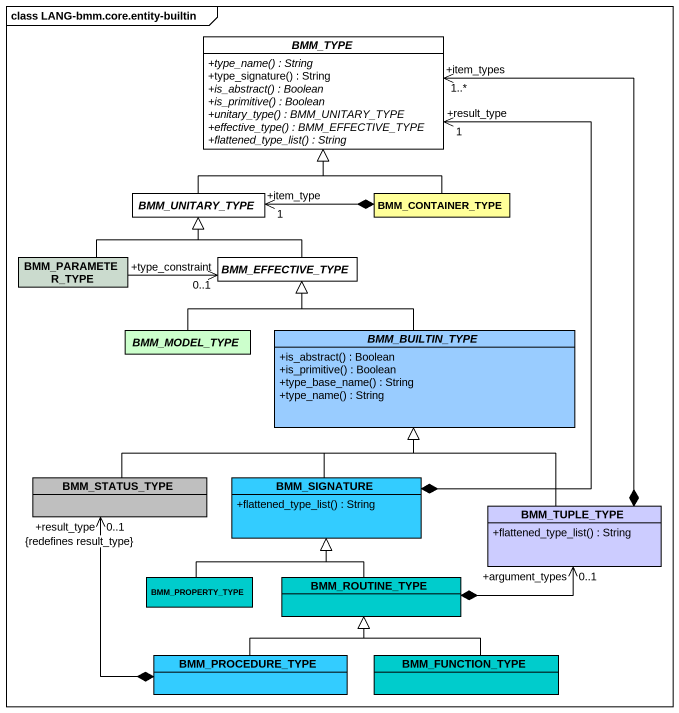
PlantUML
@startuml
mainframe class LANG-bmm.core.entity-builtin
hide circle
hide empty members
skinparam classAttributeIconSize 0
abstract class BMM_TYPE #FFFFFF {
  {abstract} +type_name() : String
  +type_signature() : String
  {abstract} +is_abstract() : Boolean
  {abstract} +is_primitive() : Boolean
  {abstract} +unitary_type() : BMM_UNITARY_TYPE
  {abstract} +effective_type() : BMM_EFFECTIVE_TYPE
  {abstract} +flattened_type_list() : String
}
abstract class BMM_UNITARY_TYPE #FFFFFF
class BMM_CONTAINER_TYPE #FFFF99
class BMM_PARAMETER_TYPE #CBDBCE
abstract class BMM_EFFECTIVE_TYPE #FFFFFF
abstract class BMM_MODEL_TYPE #CCFFCC
abstract class BMM_BUILTIN_TYPE #99CCFF {
  +is_abstract() : Boolean
  +is_primitive() : Boolean
  +type_base_name() : String
  +type_name() : String
}
class BMM_STATUS_TYPE #BFBFBF
class BMM_SIGNATURE #33CCFF {
  +flattened_type_list() : String
}
class BMM_TUPLE_TYPE #CCCCFF {
  +flattened_type_list() : String
}
class BMM_PROPERTY_TYPE #00CCCC
class BMM_ROUTINE_TYPE #00CCCC
class BMM_PROCEDURE_TYPE #33CCFF
class BMM_FUNCTION_TYPE #00CCCC
BMM_UNITARY_TYPE -up-|> BMM_TYPE
BMM_CONTAINER_TYPE -up-|> BMM_TYPE
BMM_CONTAINER_TYPE *-left-> "+item_type\n1" BMM_UNITARY_TYPE
BMM_PARAMETER_TYPE -right-|> BMM_UNITARY_TYPE
BMM_PARAMETER_TYPE -right-> "+type_constraint\n0..1" BMM_EFFECTIVE_TYPE
BMM_EFFECTIVE_TYPE -up-|> BMM_UNITARY_TYPE
BMM_MODEL_TYPE -up-|> BMM_EFFECTIVE_TYPE
BMM_BUILTIN_TYPE -up-|> BMM_EFFECTIVE_TYPE
BMM_STATUS_TYPE -right-|> BMM_BUILTIN_TYPE
BMM_STATUS_TYPE "+result_type\n0..1\n{redefines result_type}" <--* BMM_PROCEDURE_TYPE
BMM_SIGNATURE *-up-> "+result_type\n1" BMM_TYPE
BMM_SIGNATURE -up-|> BMM_BUILTIN_TYPE
BMM_TUPLE_TYPE *-up-> "+item_types\n1..*" BMM_TYPE
BMM_TUPLE_TYPE -up-|> BMM_BUILTIN_TYPE
BMM_PROPERTY_TYPE -up-|> BMM_SIGNATURE
BMM_ROUTINE_TYPE -up-|> BMM_SIGNATURE
BMM_ROUTINE_TYPE *-right-> "+argument_types\n0..1" BMM_TUPLE_TYPE
BMM_PROCEDURE_TYPE -up-|> BMM_ROUTINE_TYPE
BMM_FUNCTION_TYPE -up-|> BMM_ROUTINE_TYPE
@enduml
